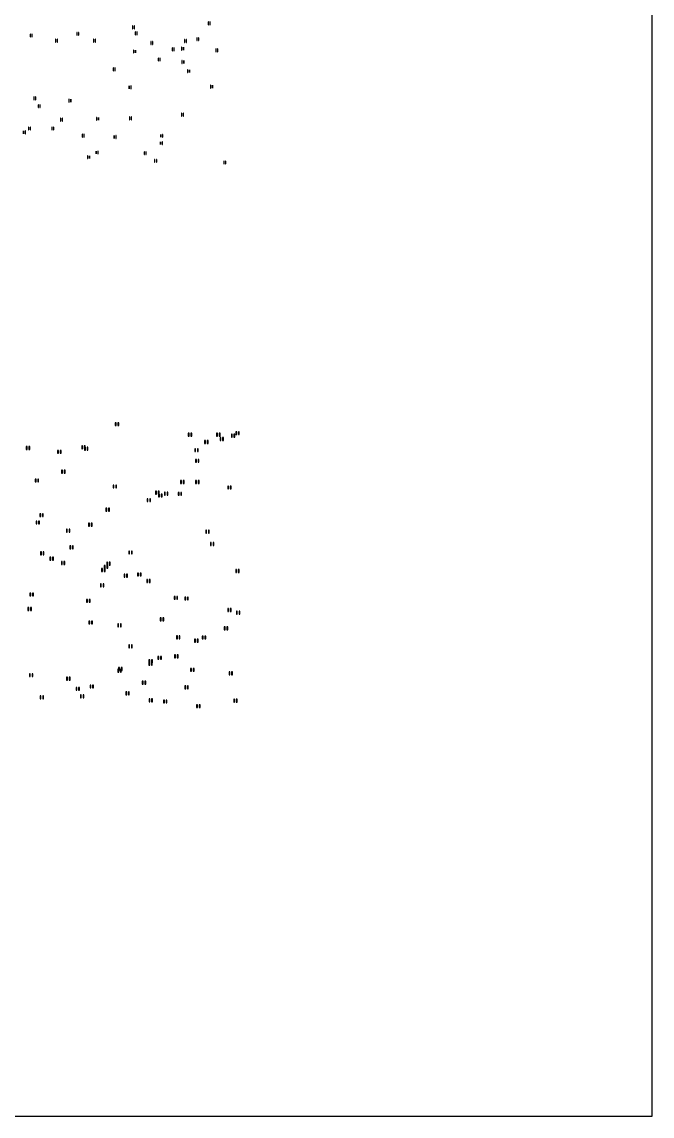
# Model space of a CAD drawing. Extents: x -38.1 to 38.1, y -38.1 to 38.1.
# Drawn here: x 16.19 to 38.1, y -38.1 to -0.05 of the extents above; entities that cross this region are included whole.
import ezdxf

# ---------------------------------------------------------------- set-up
doc = ezdxf.new("R2010")
doc.units = 0
doc.layers.add('Cut', color=7, linetype='CONTINUOUS')

msp = doc.modelspace()

# ---------------------------------------------------------------- linework, layer by layer
at = {"layer": 'Cut'}
for p, q in [((38.1, -38.1), (38.1, 38.1)), ((20.0452, -0.19076), (20.0352, -0.19076)), ((20.0352, -0.19076), (20.0352, -0.29076)), ((20.0352, -0.29076), (20.0452, -0.29076)), ((20.0452, -0.29076), (20.0452, -0.19076)), ((20.1052, -0.19076), (20.0952, -0.19076)), ((20.0952, -0.19076), (20.0952, -0.29076)), ((20.0952, -0.29076), (20.1052, -0.29076)), ((20.1052, -0.29076), (20.1052, -0.19076)), ((22.6714, -0.05147), (22.6614, -0.05147)), ((22.6614, -0.05147), (22.6614, -0.15147)), ((22.6614, -0.15147), (22.6714, -0.15147)), ((22.6714, -0.15147), (22.6714, -0.05147)), ((22.7314, -0.05147), (22.7214, -0.05147)), ((22.7214, -0.05147), (22.7214, -0.15147)), ((22.7214, -0.15147), (22.7314, -0.15147)), ((22.7314, -0.15147), (22.7314, -0.05147)), ((16.4879, -0.47598), (16.4779, -0.47598)), ((16.4779, -0.47598), (16.4779, -0.57598)), ((16.4779, -0.57598), (16.4879, -0.57598)), ((16.4879, -0.57598), (16.4879, -0.47598)), ((16.5479, -0.47598), (16.5379, -0.47598)), ((16.5379, -0.47598), (16.5379, -0.57598)), ((16.5379, -0.57598), (16.5479, -0.57598)), ((16.5479, -0.57598), (16.5479, -0.47598)), ((17.3686, -0.65691), (17.3586, -0.65691)), ((17.3586, -0.65691), (17.3586, -0.75691)), ((17.3586, -0.75691), (17.3686, -0.75691)), ((17.3686, -0.75691), (17.3686, -0.65691)), ((17.4286, -0.65691), (17.4186, -0.65691)), ((17.4186, -0.65691), (17.4186, -0.75691)), ((17.4186, -0.75691), (17.4286, -0.75691)), ((17.4286, -0.75691), (17.4286, -0.65691)), ((18.1058, -0.41627), (18.0958, -0.41627)), ((18.0958, -0.41627), (18.0958, -0.51627)), ((18.0958, -0.51627), (18.1058, -0.51627)), ((18.1058, -0.51627), (18.1058, -0.41627)), ((18.1658, -0.41627), (18.1558, -0.41627)), ((18.1558, -0.41627), (18.1558, -0.51627)), ((18.1558, -0.51627), (18.1658, -0.51627)), ((18.1658, -0.51627), (18.1658, -0.41627)), ((18.6845, -0.65651), (18.6745, -0.65651)), ((18.6745, -0.65651), (18.6745, -0.75651)), ((18.6745, -0.75651), (18.6845, -0.75651)), ((18.6845, -0.75651), (18.6845, -0.65651)), ((18.7445, -0.65651), (18.7345, -0.65651)), ((18.7345, -0.65651), (18.7345, -0.75651)), ((18.7345, -0.75651), (18.7445, -0.75651)), ((18.7445, -0.75651), (18.7445, -0.65651)), ((20.133, -0.39862), (20.123, -0.39862)), ((20.123, -0.39862), (20.123, -0.49862)), ((20.123, -0.49862), (20.133, -0.49862)), ((20.133, -0.49862), (20.133, -0.39862)), ((20.193, -0.39862), (20.183, -0.39862)), ((20.183, -0.39862), (20.183, -0.49862)), ((20.183, -0.49862), (20.193, -0.49862)), ((20.193, -0.49862), (20.193, -0.39862)), ((20.6801, -0.73841), (20.6701, -0.73841)), ((20.6701, -0.73841), (20.6701, -0.83841)), ((20.6801, -0.83841), (20.6801, -0.73841)), ((20.7401, -0.73841), (20.7301, -0.73841)), ((20.7301, -0.73841), (20.7301, -0.83841)), ((20.7401, -0.83841), (20.7401, -0.73841)), ((21.848, -0.66547), (21.838, -0.66547)), ((21.838, -0.66547), (21.838, -0.76547)), ((21.848, -0.76547), (21.848, -0.66547)), ((21.908, -0.66547), (21.898, -0.66547)), ((21.898, -0.66547), (21.898, -0.76547)), ((21.908, -0.76547), (21.908, -0.66547)), ((22.2772, -0.60079), (22.2672, -0.60079)), ((22.2672, -0.60079), (22.2672, -0.70079)), ((22.2672, -0.70079), (22.2772, -0.70079)), ((22.2772, -0.70079), (22.2772, -0.60079)), ((22.3372, -0.60079), (22.3272, -0.60079)), ((22.3272, -0.60079), (22.3272, -0.70079)), ((22.3272, -0.70079), (22.3372, -0.70079)), ((22.3372, -0.70079), (22.3372, -0.60079)), ((20.0817, -1.0323), (20.0717, -1.0323)), ((20.0717, -1.0323), (20.0717, -1.1323)), ((20.0717, -1.1323), (20.0817, -1.1323)), ((20.0817, -1.1323), (20.0817, -1.0323)), ((20.1417, -1.0323), (20.1317, -1.0323)), ((20.1317, -1.0323), (20.1317, -1.1323)), ((20.1317, -1.1323), (20.1417, -1.1323)), ((20.1417, -1.1323), (20.1417, -1.0323)), ((20.6701, -0.83841), (20.6801, -0.83841)), ((20.7301, -0.83841), (20.7401, -0.83841)), ((21.4234, -0.9529), (21.4134, -0.9529)), ((21.4134, -0.9529), (21.4134, -1.0529)), ((21.4134, -1.0529), (21.4234, -1.0529)), ((21.4234, -1.0529), (21.4234, -0.9529)), ((21.4834, -0.9529), (21.4734, -0.9529)), ((21.4734, -0.9529), (21.4734, -1.0529)), ((21.4734, -1.0529), (21.4834, -1.0529)), ((21.4834, -1.0529), (21.4834, -0.9529)), ((21.7511, -0.9321), (21.7411, -0.9321)), ((21.7411, -0.9321), (21.7411, -1.0321)), ((21.7411, -1.0321), (21.7511, -1.0321)), ((21.7511, -1.0321), (21.7511, -0.9321)), ((21.8111, -0.9321), (21.8011, -0.9321)), ((21.8011, -0.9321), (21.8011, -1.0321)), ((21.8011, -1.0321), (21.8111, -1.0321)), ((21.8111, -1.0321), (21.8111, -0.9321)), ((21.838, -0.76547), (21.848, -0.76547)), ((21.898, -0.76547), (21.908, -0.76547)), ((22.9377, -0.9882), (22.9277, -0.9882)), ((22.9277, -0.9882), (22.9277, -1.0882)), ((22.9277, -1.0882), (22.9377, -1.0882)), ((22.9377, -1.0882), (22.9377, -0.9882)), ((22.9977, -0.9882), (22.9877, -0.9882)), ((22.9877, -0.9882), (22.9877, -1.0882)), ((22.9877, -1.0882), (22.9977, -1.0882)), ((22.9977, -1.0882), (22.9977, -0.9882)), ((20.938, -1.3077), (20.928, -1.3077)), ((20.928, -1.3077), (20.928, -1.4077)), ((20.928, -1.4077), (20.938, -1.4077)), ((20.938, -1.4077), (20.938, -1.3077)), ((20.998, -1.3077), (20.988, -1.3077)), ((20.988, -1.3077), (20.988, -1.4077)), ((20.988, -1.4077), (20.998, -1.4077)), ((20.998, -1.4077), (20.998, -1.3077)), ((21.7629, -1.3978), (21.7529, -1.3978)), ((21.7529, -1.3978), (21.7529, -1.4978)), ((21.7529, -1.4978), (21.7629, -1.4978)), ((21.7629, -1.4978), (21.7629, -1.3978)), ((21.8229, -1.3978), (21.8129, -1.3978)), ((21.8129, -1.3978), (21.8129, -1.4978)), ((21.8129, -1.4978), (21.8229, -1.4978)), ((21.8229, -1.4978), (21.8229, -1.3978)), ((19.3733, -1.6485), (19.3633, -1.6485)), ((19.3633, -1.6485), (19.3633, -1.7485)), ((19.3633, -1.7485), (19.3733, -1.7485)), ((19.3733, -1.7485), (19.3733, -1.6485)), ((19.4333, -1.6485), (19.4233, -1.6485)), ((19.4233, -1.6485), (19.4233, -1.7485)), ((19.4233, -1.7485), (19.4333, -1.7485)), ((19.4333, -1.7485), (19.4333, -1.6485)), ((21.9596, -1.7148), (21.9496, -1.7148)), ((21.9496, -1.7148), (21.9496, -1.8148)), ((21.9496, -1.8148), (21.9596, -1.8148)), ((21.9596, -1.8148), (21.9596, -1.7148)), ((22.0196, -1.7148), (22.0096, -1.7148)), ((22.0096, -1.7148), (22.0096, -1.8148)), ((22.0096, -1.8148), (22.0196, -1.8148)), ((22.0196, -1.8148), (22.0196, -1.7148)), ((19.9209, -2.2785), (19.9109, -2.2785)), ((19.9109, -2.2785), (19.9109, -2.3785)), ((19.9209, -2.3785), (19.9209, -2.2785)), ((19.9809, -2.2785), (19.9709, -2.2785)), ((19.9709, -2.2785), (19.9709, -2.3785)), ((19.9809, -2.3785), (19.9809, -2.2785)), ((22.7594, -2.2522), (22.7494, -2.2522)), ((22.7494, -2.2522), (22.7494, -2.3522)), ((22.7594, -2.3522), (22.7594, -2.2522)), ((22.8194, -2.2522), (22.8094, -2.2522)), ((22.8094, -2.2522), (22.8094, -2.3522)), ((22.8194, -2.3522), (22.8194, -2.2522)), ((16.6079, -2.6596), (16.5979, -2.6596)), ((16.5979, -2.6596), (16.5979, -2.7596)), ((16.6079, -2.7596), (16.6079, -2.6596)), ((16.6679, -2.6596), (16.6579, -2.6596)), ((16.6579, -2.6596), (16.6579, -2.7596)), ((16.6679, -2.7596), (16.6679, -2.6596)), ((19.9109, -2.3785), (19.9209, -2.3785)), ((19.9709, -2.3785), (19.9809, -2.3785)), ((22.7494, -2.3522), (22.7594, -2.3522)), ((22.8094, -2.3522), (22.8194, -2.3522)), ((16.5979, -2.7596), (16.6079, -2.7596)), ((16.6579, -2.7596), (16.6679, -2.7596)), ((16.7627, -2.9295), (16.7527, -2.9295)), ((16.7527, -2.9295), (16.7527, -3.0295)), ((16.7527, -3.0295), (16.7627, -3.0295)), ((16.7627, -3.0295), (16.7627, -2.9295)), ((16.8227, -2.9295), (16.8127, -2.9295)), ((16.8127, -2.9295), (16.8127, -3.0295)), ((16.8127, -3.0295), (16.8227, -3.0295)), ((16.8227, -3.0295), (16.8227, -2.9295)), ((17.834, -2.7398), (17.824, -2.7398)), ((17.824, -2.7398), (17.824, -2.8398)), ((17.824, -2.8398), (17.834, -2.8398)), ((17.834, -2.8398), (17.834, -2.7398)), ((17.894, -2.7398), (17.884, -2.7398)), ((17.884, -2.7398), (17.884, -2.8398)), ((17.884, -2.8398), (17.894, -2.8398)), ((17.894, -2.8398), (17.894, -2.7398)), ((17.5371, -3.4), (17.5271, -3.4)), ((17.5271, -3.4), (17.5271, -3.5)), ((17.5371, -3.5), (17.5371, -3.4)), ((17.5971, -3.4), (17.5871, -3.4)), ((17.5871, -3.4), (17.5871, -3.5)), ((17.5971, -3.5), (17.5971, -3.4)), ((18.7949, -3.3728), (18.7849, -3.3728)), ((18.7849, -3.3728), (18.7849, -3.4728)), ((18.7949, -3.4728), (18.7949, -3.3728)), ((18.8549, -3.3728), (18.8449, -3.3728)), ((18.8449, -3.3728), (18.8449, -3.4728)), ((18.8549, -3.4728), (18.8549, -3.3728)), ((19.9403, -3.3525), (19.9303, -3.3525)), ((19.9303, -3.3525), (19.9303, -3.4525)), ((19.9403, -3.4525), (19.9403, -3.3525)), ((20.0003, -3.3525), (19.9903, -3.3525)), ((19.9903, -3.3525), (19.9903, -3.4525)), ((20.0003, -3.4525), (20.0003, -3.3525)), ((21.7485, -3.2275), (21.7385, -3.2275)), ((21.7385, -3.2275), (21.7385, -3.3275)), ((21.7385, -3.3275), (21.7485, -3.3275)), ((21.7485, -3.3275), (21.7485, -3.2275)), ((21.8085, -3.2275), (21.7985, -3.2275)), ((21.7985, -3.2275), (21.7985, -3.3275)), ((21.7985, -3.3275), (21.8085, -3.3275)), ((21.8085, -3.3275), (21.8085, -3.2275)), ((16.4223, -3.706), (16.4123, -3.706)), ((16.4123, -3.706), (16.4123, -3.806)), ((16.4223, -3.806), (16.4223, -3.706)), ((16.4823, -3.706), (16.4723, -3.706)), ((16.4723, -3.706), (16.4723, -3.806)), ((16.4823, -3.806), (16.4823, -3.706)), ((17.2407, -3.7079), (17.2307, -3.7079)), ((17.2307, -3.7079), (17.2307, -3.8079)), ((17.2407, -3.8079), (17.2407, -3.7079)), ((17.3007, -3.7079), (17.2907, -3.7079)), ((17.2907, -3.7079), (17.2907, -3.8079)), ((17.3007, -3.8079), (17.3007, -3.7079)), ((17.5271, -3.5), (17.5371, -3.5)), ((17.5871, -3.5), (17.5971, -3.5)), ((18.7849, -3.4728), (18.7949, -3.4728)), ((18.8449, -3.4728), (18.8549, -3.4728)), ((19.9303, -3.4525), (19.9403, -3.4525)), ((19.9903, -3.4525), (20.0003, -3.4525)), ((16.2468, -3.842), (16.2368, -3.842)), ((16.2368, -3.842), (16.2368, -3.942)), ((16.2368, -3.942), (16.2468, -3.942)), ((16.2468, -3.942), (16.2468, -3.842)), ((16.3068, -3.842), (16.2968, -3.842)), ((16.2968, -3.842), (16.2968, -3.942)), ((16.2968, -3.942), (16.3068, -3.942)), ((16.3068, -3.942), (16.3068, -3.842)), ((16.4123, -3.806), (16.4223, -3.806)), ((16.4723, -3.806), (16.4823, -3.806)), ((17.2307, -3.8079), (17.2407, -3.8079)), ((17.2907, -3.8079), (17.3007, -3.8079)), ((18.2889, -3.9577), (18.2789, -3.9577)), ((18.2789, -3.9577), (18.2789, -4.0577)), ((18.2789, -4.0577), (18.2889, -4.0577)), ((18.2889, -4.0577), (18.2889, -3.9577)), ((18.3489, -3.9577), (18.3389, -3.9577)), ((18.3389, -3.9577), (18.3389, -4.0577)), ((18.3389, -4.0577), (18.3489, -4.0577)), ((18.3489, -4.0577), (18.3489, -3.9577)), ((19.4006, -4.0005), (19.3906, -4.0005)), ((19.3906, -4.0005), (19.3906, -4.1005)), ((19.3906, -4.1005), (19.4006, -4.1005)), ((19.4006, -4.1005), (19.4006, -4.0005)), ((19.4606, -4.0005), (19.4506, -4.0005)), ((19.4506, -4.0005), (19.4506, -4.1005)), ((19.4506, -4.1005), (19.4606, -4.1005)), ((19.4606, -4.1005), (19.4606, -4.0005)), ((21.0227, -3.9618), (21.0127, -3.9618)), ((21.0127, -3.9618), (21.0127, -4.0618)), ((21.0127, -4.0618), (21.0227, -4.0618)), ((21.0227, -4.0618), (21.0227, -3.9618)), ((21.0827, -3.9618), (21.0727, -3.9618)), ((21.0727, -3.9618), (21.0727, -4.0618)), ((21.0727, -4.0618), (21.0827, -4.0618)), ((21.0827, -4.0618), (21.0827, -3.9618)), ((18.7736, -4.5424), (18.7636, -4.5424)), ((18.7636, -4.5424), (18.7636, -4.6424)), ((18.7736, -4.6424), (18.7736, -4.5424)), ((18.8336, -4.5424), (18.8236, -4.5424)), ((18.8236, -4.5424), (18.8236, -4.6424)), ((18.8336, -4.6424), (18.8336, -4.5424)), ((20.4453, -4.564), (20.4353, -4.564)), ((20.4353, -4.564), (20.4353, -4.664)), ((20.4453, -4.664), (20.4453, -4.564)), ((20.5053, -4.564), (20.4953, -4.564)), ((20.4953, -4.564), (20.4953, -4.664)), ((20.5053, -4.664), (20.5053, -4.564)), ((21.0114, -4.2201), (21.0014, -4.2201)), ((21.0014, -4.2201), (21.0014, -4.3201)), ((21.0014, -4.3201), (21.0114, -4.3201)), ((21.0114, -4.3201), (21.0114, -4.2201)), ((21.0714, -4.2201), (21.0614, -4.2201)), ((21.0614, -4.2201), (21.0614, -4.3201)), ((21.0614, -4.3201), (21.0714, -4.3201)), ((21.0714, -4.3201), (21.0714, -4.2201)), ((18.4831, -4.7042), (18.4731, -4.7042)), ((18.4731, -4.7042), (18.4731, -4.8042)), ((18.4731, -4.8042), (18.4831, -4.8042)), ((18.4831, -4.8042), (18.4831, -4.7042)), ((18.5431, -4.7042), (18.533, -4.7042)), ((18.533, -4.7042), (18.533, -4.8042)), ((18.533, -4.8042), (18.5431, -4.8042)), ((18.5431, -4.8042), (18.5431, -4.7042)), ((18.7636, -4.6424), (18.7736, -4.6424)), ((18.8236, -4.6424), (18.8336, -4.6424)), ((20.4353, -4.664), (20.4453, -4.664)), ((20.4953, -4.664), (20.5053, -4.664)), ((20.8133, -4.8328), (20.8033, -4.8328)), ((20.8033, -4.8328), (20.8033, -4.9328)), ((20.8033, -4.9328), (20.8133, -4.9328)), ((20.8133, -4.9328), (20.8133, -4.8328)), ((20.8733, -4.8328), (20.8633, -4.8328)), ((20.8633, -4.8328), (20.8633, -4.9328)), ((20.8633, -4.9328), (20.8733, -4.9328)), ((20.8733, -4.9328), (20.8733, -4.8328)), ((23.2199, -4.8885), (23.2099, -4.8885)), ((23.2099, -4.8885), (23.2099, -4.9885)), ((23.2199, -4.9885), (23.2199, -4.8885)), ((23.2799, -4.8885), (23.2699, -4.8885)), ((23.2699, -4.8885), (23.2699, -4.9885)), ((23.2799, -4.9885), (23.2799, -4.8885)), ((23.2099, -4.9885), (23.2199, -4.9885)), ((23.2699, -4.9885), (23.2799, -4.9885)), ((19.4634, -13.9887), (19.4334, -13.9887)), ((19.4334, -13.9887), (19.4334, -14.0887)), ((19.4634, -14.0887), (19.4634, -13.9887)), ((19.5534, -13.9887), (19.5234, -13.9887)), ((19.5234, -13.9887), (19.5234, -14.0887)), ((19.5534, -14.0887), (19.5534, -13.9887)), ((19.4334, -14.0887), (19.4634, -14.0887)), ((19.5234, -14.0887), (19.5534, -14.0887)), ((22.0021, -14.3551), (21.9721, -14.3551)), ((21.9721, -14.3551), (21.9721, -14.4551)), ((21.9721, -14.4551), (22.0021, -14.4551)), ((22.0021, -14.4551), (22.0021, -14.3551)), ((22.0921, -14.3551), (22.0621, -14.3551)), ((22.0621, -14.3551), (22.0621, -14.4551)), ((22.0621, -14.4551), (22.0921, -14.4551)), ((22.0921, -14.4551), (22.0921, -14.3551)), ((22.989, -14.3571), (22.959, -14.3571)), ((22.959, -14.3571), (22.959, -14.4571)), ((22.959, -14.4571), (22.989, -14.4571)), ((22.989, -14.4571), (22.989, -14.3571)), ((23.079, -14.3571), (23.049, -14.3571)), ((23.049, -14.3571), (23.049, -14.4571)), ((23.049, -14.4571), (23.079, -14.4571)), ((23.079, -14.4571), (23.079, -14.3571)), ((23.5005, -14.3887), (23.4705, -14.3887)), ((23.4705, -14.3887), (23.4705, -14.4887)), ((23.5005, -14.4887), (23.5005, -14.3887)), ((23.5905, -14.3887), (23.5605, -14.3887)), ((23.5605, -14.3887), (23.5605, -14.4887)), ((23.5905, -14.4887), (23.5905, -14.3887)), ((23.6551, -14.3011), (23.6251, -14.3011)), ((23.6251, -14.3011), (23.6251, -14.4011)), ((23.6251, -14.4011), (23.6551, -14.4011)), ((23.6551, -14.4011), (23.6551, -14.3011)), ((23.7451, -14.3011), (23.7151, -14.3011)), ((23.7151, -14.3011), (23.7151, -14.4011)), ((23.7151, -14.4011), (23.7451, -14.4011)), ((23.7451, -14.4011), (23.7451, -14.3011)), ((16.3698, -14.8166), (16.3398, -14.8166)), ((16.3398, -14.8166), (16.3398, -14.9166)), ((16.3698, -14.9166), (16.3698, -14.8166)), ((16.4598, -14.8166), (16.4298, -14.8166)), ((16.4298, -14.8166), (16.4298, -14.9166)), ((16.4598, -14.9166), (16.4598, -14.8166)), ((18.2976, -14.7926), (18.2676, -14.7926)), ((18.2676, -14.7926), (18.2676, -14.8926)), ((18.2976, -14.8926), (18.2976, -14.7926)), ((18.3576, -14.7926), (18.3576, -14.8926)), ((18.3876, -14.7926), (18.3576, -14.7926)), ((18.3876, -14.8435), (18.3876, -14.7926)), ((22.5713, -14.6101), (22.5413, -14.6101)), ((22.5413, -14.6101), (22.5413, -14.7101)), ((22.5413, -14.7101), (22.5713, -14.7101)), ((22.5713, -14.7101), (22.5713, -14.6101)), ((22.6613, -14.6101), (22.6313, -14.6101)), ((22.6313, -14.6101), (22.6313, -14.7101)), ((22.6313, -14.7101), (22.6613, -14.7101)), ((22.6613, -14.7101), (22.6613, -14.6101)), ((23.1072, -14.5021), (23.0772, -14.5021)), ((23.0772, -14.5021), (23.0772, -14.6021)), ((23.0772, -14.6021), (23.1072, -14.6021)), ((23.1072, -14.6021), (23.1072, -14.5021)), ((23.1972, -14.5021), (23.1672, -14.5021)), ((23.1672, -14.5021), (23.1672, -14.6021)), ((23.1672, -14.6021), (23.1972, -14.6021)), ((23.1972, -14.6021), (23.1972, -14.5021)), ((23.4705, -14.4887), (23.5005, -14.4887)), ((23.5605, -14.4887), (23.5905, -14.4887)), ((16.3398, -14.9166), (16.3698, -14.9166)), ((16.4298, -14.9166), (16.4598, -14.9166)), ((17.4572, -14.9495), (17.4272, -14.9495)), ((17.4272, -14.9495), (17.4272, -15.0495)), ((17.4272, -15.0495), (17.4572, -15.0495)), ((17.4572, -15.0495), (17.4572, -14.9495)), ((17.5472, -14.9495), (17.5172, -14.9495)), ((17.5172, -14.9495), (17.5172, -15.0495)), ((17.5172, -15.0495), (17.5472, -15.0495)), ((17.5472, -15.0495), (17.5472, -14.9495)), ((18.2676, -14.8926), (18.2976, -14.8926)), ((18.3576, -14.8926), (18.3641, -14.8926)), ((18.3641, -14.8926), (18.3641, -14.9435)), ((18.3641, -14.9435), (18.3941, -14.9435)), ((18.3941, -14.8435), (18.3876, -14.8435)), ((18.3941, -14.9435), (18.3941, -14.8435)), ((18.4841, -14.8435), (18.4541, -14.8435)), ((18.4541, -14.8435), (18.4541, -14.9435)), ((18.4541, -14.9435), (18.4841, -14.9435)), ((18.4841, -14.9435), (18.4841, -14.8435)), ((22.2272, -14.8921), (22.1972, -14.8921)), ((22.1972, -14.8921), (22.1972, -14.9921)), ((22.1972, -14.9921), (22.2272, -14.9921)), ((22.2272, -14.9921), (22.2272, -14.8921)), ((22.3172, -14.8921), (22.2872, -14.8921)), ((22.2872, -14.8921), (22.2872, -14.9921)), ((22.2872, -14.9921), (22.3172, -14.9921)), ((22.3172, -14.9921), (22.3172, -14.8921)), ((22.253, -15.2631), (22.223, -15.2631)), ((22.223, -15.2631), (22.223, -15.3631)), ((22.223, -15.3631), (22.253, -15.3631)), ((22.253, -15.3631), (22.253, -15.2631)), ((22.343, -15.2631), (22.313, -15.2631)), ((22.313, -15.2631), (22.313, -15.3631)), ((22.313, -15.3631), (22.343, -15.3631)), ((22.343, -15.3631), (22.343, -15.2631)), ((16.6787, -15.9493), (16.6487, -15.9493)), ((16.6487, -15.9493), (16.6487, -16.0493)), ((16.6787, -16.0493), (16.6787, -15.9493)), ((16.7687, -15.9493), (16.7387, -15.9493)), ((16.7387, -15.9493), (16.7387, -16.0493)), ((16.7687, -16.0493), (16.7687, -15.9493)), ((17.5966, -15.6417), (17.5666, -15.6417)), ((17.5666, -15.6417), (17.5666, -15.7417)), ((17.5666, -15.7417), (17.5966, -15.7417)), ((17.5966, -15.7417), (17.5966, -15.6417)), ((17.6866, -15.6417), (17.6566, -15.6417)), ((17.6566, -15.6417), (17.6566, -15.7417)), ((17.6566, -15.7417), (17.6866, -15.7417)), ((17.6866, -15.7417), (17.6866, -15.6417)), ((16.6487, -16.0493), (16.6787, -16.0493)), ((16.7387, -16.0493), (16.7687, -16.0493)), ((19.388, -16.1583), (19.358, -16.1583)), ((19.358, -16.1583), (19.358, -16.2583)), ((19.358, -16.2583), (19.388, -16.2583)), ((19.388, -16.2583), (19.388, -16.1583)), ((19.478, -16.1583), (19.448, -16.1583)), ((19.448, -16.1583), (19.448, -16.2583)), ((19.448, -16.2583), (19.478, -16.2583)), ((19.478, -16.2583), (19.478, -16.1583)), ((21.7352, -15.998), (21.7052, -15.998)), ((21.7052, -15.998), (21.7052, -16.098)), ((21.7052, -16.098), (21.7352, -16.098)), ((21.7352, -16.098), (21.7352, -15.998)), ((21.8252, -15.998), (21.7952, -15.998)), ((21.7952, -15.998), (21.7952, -16.098)), ((21.7952, -16.098), (21.8252, -16.098)), ((21.8252, -16.098), (21.8252, -15.998)), ((22.2563, -16.0017), (22.2263, -16.0017)), ((22.2263, -16.0017), (22.2263, -16.1017)), ((22.2263, -16.1017), (22.2563, -16.1017)), ((22.2563, -16.1017), (22.2563, -16.0017)), ((22.3463, -16.0017), (22.3163, -16.0017)), ((22.3163, -16.0017), (22.3163, -16.1017)), ((22.3163, -16.1017), (22.3463, -16.1017)), ((22.3463, -16.1017), (22.3463, -16.0017)), ((23.3739, -16.1929), (23.3439, -16.1929)), ((23.3439, -16.1929), (23.3439, -16.2929)), ((23.3439, -16.2929), (23.3739, -16.2929)), ((23.3739, -16.2929), (23.3739, -16.1929)), ((23.4639, -16.1929), (23.4339, -16.1929)), ((23.4339, -16.1929), (23.4339, -16.2929)), ((23.4339, -16.2929), (23.4639, -16.2929)), ((23.4639, -16.2929), (23.4639, -16.1929)), ((20.5712, -16.6328), (20.5412, -16.6328)), ((20.5412, -16.6328), (20.5412, -16.7328)), ((20.5412, -16.7328), (20.5712, -16.7328)), ((20.5712, -16.7328), (20.5712, -16.6328)), ((20.6612, -16.6328), (20.6312, -16.6328)), ((20.6312, -16.6328), (20.6312, -16.7328)), ((20.6312, -16.7328), (20.6612, -16.7328)), ((20.6612, -16.7328), (20.6612, -16.6328)), ((20.8674, -16.3726), (20.8374, -16.3726)), ((20.8374, -16.3726), (20.8374, -16.4726)), ((20.8374, -16.4726), (20.8674, -16.4726)), ((20.8674, -16.4726), (20.8674, -16.3726)), ((20.9274, -16.3726), (20.9274, -16.4726)), ((20.9574, -16.3726), (20.9274, -16.3726)), ((20.9274, -16.4726), (20.9421, -16.4726)), ((20.9421, -16.4726), (20.9421, -16.5685)), ((20.9421, -16.5685), (20.9721, -16.5685)), ((20.9574, -16.4685), (20.9574, -16.3726)), ((20.9721, -16.4685), (20.9574, -16.4685)), ((20.9721, -16.5685), (20.9721, -16.4685)), ((21.0621, -16.4685), (21.0321, -16.4685)), ((21.0321, -16.4685), (21.0321, -16.5685)), ((21.0321, -16.5685), (21.0621, -16.5685)), ((21.0621, -16.5685), (21.0621, -16.4685)), ((21.1736, -16.4031), (21.1436, -16.4031)), ((21.1436, -16.4031), (21.1436, -16.5031)), ((21.1436, -16.5031), (21.1736, -16.5031)), ((21.1736, -16.5031), (21.1736, -16.4031)), ((21.2636, -16.4031), (21.2336, -16.4031)), ((21.2336, -16.4031), (21.2336, -16.5031)), ((21.2336, -16.5031), (21.2636, -16.5031)), ((21.2636, -16.5031), (21.2636, -16.4031)), ((21.652, -16.4127), (21.622, -16.4127)), ((21.622, -16.4127), (21.622, -16.5127)), ((21.622, -16.5127), (21.652, -16.5127)), ((21.652, -16.5127), (21.652, -16.4127)), ((21.742, -16.4127), (21.712, -16.4127)), ((21.712, -16.4127), (21.712, -16.5127)), ((21.712, -16.5127), (21.742, -16.5127)), ((21.742, -16.5127), (21.742, -16.4127)), ((19.1396, -16.9592), (19.1096, -16.9592)), ((19.1096, -16.9592), (19.1096, -17.0592)), ((19.1096, -17.0592), (19.1396, -17.0592)), ((19.1396, -17.0592), (19.1396, -16.9592)), ((19.2296, -16.9592), (19.1996, -16.9592)), ((19.1996, -16.9592), (19.1996, -17.0592)), ((19.1996, -17.0592), (19.2296, -17.0592)), ((19.2296, -17.0592), (19.2296, -16.9592)), ((16.7097, -17.4092), (16.6797, -17.4092)), ((16.6797, -17.4092), (16.6797, -17.5092)), ((16.7097, -17.5092), (16.7097, -17.4092)), ((16.7997, -17.4092), (16.7697, -17.4092)), ((16.7697, -17.4092), (16.7697, -17.5092)), ((16.7997, -17.5092), (16.7997, -17.4092)), ((16.8403, -17.153), (16.8103, -17.153)), ((16.8103, -17.153), (16.8103, -17.253)), ((16.8103, -17.253), (16.8403, -17.253)), ((16.8403, -17.253), (16.8403, -17.153)), ((16.9303, -17.153), (16.9003, -17.153)), ((16.9003, -17.153), (16.9003, -17.253)), ((16.9003, -17.253), (16.9303, -17.253)), ((16.9303, -17.253), (16.9303, -17.153)), ((18.5359, -17.4869), (18.5059, -17.4869)), ((18.5059, -17.4869), (18.5059, -17.5869)), ((18.5359, -17.5869), (18.5359, -17.4869)), ((18.6259, -17.4869), (18.5959, -17.4869)), ((18.5959, -17.4869), (18.5959, -17.5869)), ((18.6259, -17.5869), (18.6259, -17.4869)), ((16.6797, -17.5092), (16.7097, -17.5092)), ((16.7697, -17.5092), (16.7997, -17.5092)), ((17.7648, -17.6938), (17.7348, -17.6938)), ((17.7348, -17.6938), (17.7348, -17.7938)), ((17.7348, -17.7938), (17.7648, -17.7938)), ((17.7648, -17.7938), (17.7648, -17.6938)), ((17.8548, -17.6938), (17.8248, -17.6938)), ((17.8248, -17.6938), (17.8248, -17.7938)), ((17.8248, -17.7938), (17.8548, -17.7938)), ((17.8548, -17.7938), (17.8548, -17.6938)), ((18.5059, -17.5869), (18.5359, -17.5869)), ((18.5959, -17.5869), (18.6259, -17.5869)), ((22.6103, -17.7294), (22.5803, -17.7294)), ((22.5803, -17.7294), (22.5803, -17.8294)), ((22.5803, -17.8294), (22.6103, -17.8294)), ((22.6103, -17.8294), (22.6103, -17.7294)), ((22.7003, -17.7294), (22.6703, -17.7294)), ((22.6703, -17.7294), (22.6703, -17.8294)), ((22.6703, -17.8294), (22.7003, -17.8294)), ((22.7003, -17.8294), (22.7003, -17.7294)), ((22.7729, -18.153), (22.7429, -18.153)), ((22.7429, -18.153), (22.7429, -18.253)), ((22.7429, -18.253), (22.7729, -18.253)), ((22.7729, -18.253), (22.7729, -18.153)), ((22.8629, -18.153), (22.8329, -18.153)), ((22.8329, -18.153), (22.8329, -18.253)), ((22.8329, -18.253), (22.8629, -18.253)), ((22.8629, -18.253), (22.8629, -18.153)), ((16.865, -18.4812), (16.835, -18.4812)), ((16.835, -18.4812), (16.835, -18.5812)), ((16.835, -18.5812), (16.865, -18.5812)), ((16.865, -18.5812), (16.865, -18.4812)), ((16.955, -18.4812), (16.925, -18.4812)), ((16.925, -18.4812), (16.925, -18.5812)), ((16.925, -18.5812), (16.955, -18.5812)), ((16.955, -18.5812), (16.955, -18.4812)), ((17.8845, -18.2718), (17.8545, -18.2718)), ((17.8545, -18.2718), (17.8545, -18.3718)), ((17.8545, -18.3718), (17.8845, -18.3718)), ((17.8845, -18.3718), (17.8845, -18.2718)), ((17.9745, -18.2718), (17.9445, -18.2718)), ((17.9445, -18.2718), (17.9445, -18.3718)), ((17.9445, -18.3718), (17.9745, -18.3718)), ((17.9745, -18.3718), (17.9745, -18.2718)), ((19.9326, -18.4528), (19.9026, -18.4528)), ((19.9026, -18.4528), (19.9026, -18.5528)), ((19.9026, -18.5528), (19.9326, -18.5528)), ((19.9326, -18.5528), (19.9326, -18.4528)), ((20.0226, -18.4528), (19.9926, -18.4528)), ((19.9926, -18.4528), (19.9926, -18.5528)), ((19.9926, -18.5528), (20.0226, -18.5528)), ((20.0226, -18.5528), (20.0226, -18.4528)), ((17.1922, -18.6647), (17.1622, -18.6647)), ((17.1622, -18.6647), (17.1622, -18.7647)), ((17.1622, -18.7647), (17.1922, -18.7647)), ((17.1922, -18.7647), (17.1922, -18.6647)), ((17.2822, -18.6647), (17.2522, -18.6647)), ((17.2522, -18.6647), (17.2522, -18.7647)), ((17.2522, -18.7647), (17.2822, -18.7647)), ((17.2822, -18.7647), (17.2822, -18.6647)), ((17.5895, -18.8175), (17.5595, -18.8175)), ((17.5595, -18.8175), (17.5595, -18.9175)), ((17.5595, -18.9175), (17.5895, -18.9175)), ((17.5895, -18.9175), (17.5895, -18.8175)), ((17.6795, -18.8175), (17.6495, -18.8175)), ((17.6495, -18.8175), (17.6495, -18.9175)), ((17.6495, -18.9175), (17.6795, -18.9175)), ((17.6795, -18.9175), (17.6795, -18.8175)), ((19.08, -18.95), (19.05, -18.95)), ((19.05, -18.95), (19.05, -19.05)), ((19.08, -19.05), (19.08, -18.95)), ((19.1651, -18.8423), (19.1351, -18.8423)), ((19.1351, -18.8423), (19.1351, -18.9423)), ((19.1351, -18.9423), (19.1651, -18.9423)), ((19.17, -18.95), (19.14, -18.95)), ((19.14, -18.95), (19.14, -19.05)), ((19.1651, -18.9423), (19.1651, -18.8423)), ((19.17, -19.05), (19.17, -18.95)), ((19.2551, -18.8423), (19.2251, -18.8423)), ((19.2251, -18.8423), (19.2251, -18.9423)), ((19.2251, -18.9423), (19.2551, -18.9423)), ((19.2551, -18.9423), (19.2551, -18.8423)), ((18.9886, -19.0575), (18.9586, -19.0575)), ((18.9586, -19.0575), (18.9586, -19.1575)), ((18.9586, -19.1575), (18.9886, -19.1575)), ((18.9886, -19.1575), (18.9886, -19.0575)), ((19.0786, -19.0575), (19.0486, -19.0575)), ((19.0486, -19.0575), (19.0486, -19.1575)), ((19.0486, -19.1575), (19.0786, -19.1575)), ((19.05, -19.05), (19.08, -19.05)), ((19.0786, -19.1575), (19.0786, -19.0575)), ((19.14, -19.05), (19.17, -19.05)), ((19.7682, -19.2561), (19.7382, -19.2561)), ((19.7382, -19.2561), (19.7382, -19.3561)), ((19.7382, -19.3561), (19.7682, -19.3561)), ((19.7682, -19.3561), (19.7682, -19.2561)), ((19.8582, -19.2561), (19.8282, -19.2561)), ((19.8282, -19.2561), (19.8282, -19.3561)), ((19.8282, -19.3561), (19.8582, -19.3561)), ((19.8582, -19.3561), (19.8582, -19.2561)), ((20.2404, -19.2171), (20.2104, -19.2171)), ((20.2104, -19.2171), (20.2104, -19.3171)), ((20.2104, -19.3171), (20.2404, -19.3171)), ((20.2404, -19.3171), (20.2404, -19.2171)), ((20.3304, -19.2171), (20.3004, -19.2171)), ((20.3004, -19.2171), (20.3004, -19.3171)), ((20.3004, -19.3171), (20.3304, -19.3171)), ((20.3304, -19.3171), (20.3304, -19.2171)), ((23.6517, -19.0962), (23.6217, -19.0962)), ((23.6217, -19.0962), (23.6217, -19.1962)), ((23.6217, -19.1962), (23.6517, -19.1962)), ((23.6517, -19.1962), (23.6517, -19.0962)), ((23.7417, -19.0962), (23.7117, -19.0962)), ((23.7117, -19.0962), (23.7117, -19.1962)), ((23.7117, -19.1962), (23.7417, -19.1962)), ((23.7417, -19.1962), (23.7417, -19.0962)), ((18.9479, -19.5914), (18.9179, -19.5914)), ((18.9179, -19.5914), (18.9179, -19.6914)), ((18.9179, -19.6914), (18.9479, -19.6914)), ((18.9479, -19.6914), (18.9479, -19.5914)), ((19.0379, -19.5914), (19.0079, -19.5914)), ((19.0079, -19.5914), (19.0079, -19.6914)), ((19.0079, -19.6914), (19.0379, -19.6914)), ((19.0379, -19.6914), (19.0379, -19.5914)), ((20.5575, -19.4408), (20.5275, -19.4408)), ((20.5275, -19.4408), (20.5275, -19.5408)), ((20.5275, -19.5408), (20.5575, -19.5408)), ((20.5575, -19.5408), (20.5575, -19.4408)), ((20.6475, -19.4408), (20.6175, -19.4408)), ((20.6175, -19.4408), (20.6175, -19.5408)), ((20.6175, -19.5408), (20.6475, -19.5408)), ((20.6475, -19.5408), (20.6475, -19.4408)), ((16.4969, -19.9109), (16.4669, -19.9109)), ((16.4669, -19.9109), (16.4669, -20.0109)), ((16.4669, -20.0109), (16.4969, -20.0109)), ((16.4969, -20.0109), (16.4969, -19.9109)), ((16.5869, -19.9109), (16.5569, -19.9109)), ((16.5569, -19.9109), (16.5569, -20.0109)), ((16.5569, -20.0109), (16.5869, -20.0109)), ((16.5869, -20.0109), (16.5869, -19.9109)), ((18.4674, -20.1344), (18.4374, -20.1344)), ((18.4374, -20.1344), (18.4374, -20.2344)), ((18.4674, -20.2344), (18.4674, -20.1344)), ((18.5574, -20.1344), (18.5274, -20.1344)), ((18.5274, -20.1344), (18.5274, -20.2344)), ((18.5574, -20.2344), (18.5574, -20.1344)), ((21.5113, -20.0277), (21.4813, -20.0277)), ((21.4813, -20.0277), (21.4813, -20.1277)), ((21.4813, -20.1277), (21.5113, -20.1277)), ((21.5113, -20.1277), (21.5113, -20.0277)), ((21.6013, -20.0277), (21.5713, -20.0277)), ((21.5713, -20.0277), (21.5713, -20.1277)), ((21.5713, -20.1277), (21.6013, -20.1277)), ((21.6013, -20.1277), (21.6013, -20.0277)), ((21.8825, -20.0526), (21.8525, -20.0526)), ((21.8525, -20.0526), (21.8525, -20.1526)), ((21.8525, -20.1526), (21.8825, -20.1526)), ((21.8825, -20.1526), (21.8825, -20.0526)), ((21.9725, -20.0526), (21.9425, -20.0526)), ((21.9425, -20.0526), (21.9425, -20.1526)), ((21.9425, -20.1526), (21.9725, -20.1526)), ((21.9725, -20.1526), (21.9725, -20.0526)), ((16.4278, -20.4184), (16.3978, -20.4184)), ((16.3978, -20.4184), (16.3978, -20.5184)), ((16.3978, -20.5184), (16.4278, -20.5184)), ((16.4278, -20.5184), (16.4278, -20.4184)), ((16.5178, -20.4184), (16.4878, -20.4184)), ((16.4878, -20.4184), (16.4878, -20.5184)), ((16.4878, -20.5184), (16.5178, -20.5184)), ((16.5178, -20.5184), (16.5178, -20.4184)), ((18.4374, -20.2344), (18.4674, -20.2344)), ((18.5274, -20.2344), (18.5574, -20.2344)), ((23.3726, -20.4502), (23.3426, -20.4502)), ((23.3426, -20.4502), (23.3426, -20.5502)), ((23.3726, -20.5502), (23.3726, -20.4502)), ((23.4626, -20.4502), (23.4326, -20.4502)), ((23.4326, -20.4502), (23.4326, -20.5502)), ((23.4626, -20.5502), (23.4626, -20.4502)), ((23.6774, -20.5461), (23.6474, -20.5461)), ((23.6474, -20.5461), (23.6474, -20.6461)), ((23.6774, -20.6461), (23.6774, -20.5461)), ((23.7674, -20.5461), (23.7374, -20.5461)), ((23.7374, -20.5461), (23.7374, -20.6461)), ((23.7674, -20.6461), (23.7674, -20.5461)), ((18.5478, -20.8865), (18.5178, -20.8865)), ((18.5178, -20.8865), (18.5178, -20.9865)), ((18.5478, -20.9865), (18.5478, -20.8865)), ((18.6378, -20.8865), (18.6078, -20.8865)), ((18.6078, -20.8865), (18.6078, -20.9865)), ((18.6378, -20.9865), (18.6378, -20.8865)), ((21.0283, -20.779), (20.9983, -20.779)), ((20.9983, -20.779), (20.9983, -20.879)), ((20.9983, -20.879), (21.0283, -20.879)), ((21.0283, -20.879), (21.0283, -20.779)), ((21.1183, -20.779), (21.0883, -20.779)), ((21.0883, -20.779), (21.0883, -20.879)), ((21.0883, -20.879), (21.1183, -20.879)), ((21.1183, -20.879), (21.1183, -20.779)), ((23.3426, -20.5502), (23.3726, -20.5502)), ((23.4326, -20.5502), (23.4626, -20.5502)), ((23.6474, -20.6461), (23.6774, -20.6461)), ((23.7374, -20.6461), (23.7674, -20.6461)), ((18.5178, -20.9865), (18.5478, -20.9865)), ((18.6078, -20.9865), (18.6378, -20.9865)), ((19.5501, -20.9868), (19.5201, -20.9868)), ((19.5201, -20.9868), (19.5201, -21.0868)), ((19.5201, -21.0868), (19.5501, -21.0868)), ((19.5501, -21.0868), (19.5501, -20.9868)), ((19.6401, -20.9868), (19.6101, -20.9868)), ((19.6101, -20.9868), (19.6101, -21.0868)), ((19.6101, -21.0868), (19.6401, -21.0868)), ((19.6401, -21.0868), (19.6401, -20.9868)), ((23.2519, -21.0916), (23.2219, -21.0916)), ((23.2219, -21.0916), (23.2219, -21.1916)), ((23.2219, -21.1916), (23.2519, -21.1916)), ((23.2519, -21.1916), (23.2519, -21.0916)), ((23.3419, -21.0916), (23.3119, -21.0916)), ((23.3119, -21.0916), (23.3119, -21.1916)), ((23.3119, -21.1916), (23.3419, -21.1916)), ((23.3419, -21.1916), (23.3419, -21.0916)), ((21.5927, -21.399), (21.5627, -21.399)), ((21.5627, -21.399), (21.5627, -21.499)), ((21.5627, -21.499), (21.5927, -21.499)), ((21.5927, -21.499), (21.5927, -21.399)), ((21.6827, -21.399), (21.6527, -21.399)), ((21.6527, -21.399), (21.6527, -21.499)), ((21.6527, -21.499), (21.6827, -21.499)), ((21.6827, -21.499), (21.6827, -21.399)), ((22.2228, -21.5148), (22.1928, -21.5148)), ((22.1928, -21.5148), (22.1928, -21.6148)), ((22.1928, -21.6148), (22.2228, -21.6148)), ((22.2228, -21.6148), (22.2228, -21.5148)), ((22.3128, -21.5148), (22.2828, -21.5148)), ((22.2828, -21.5148), (22.2828, -21.6148)), ((22.2828, -21.6148), (22.3128, -21.6148)), ((22.3128, -21.6148), (22.3128, -21.5148)), ((22.4872, -21.4072), (22.4572, -21.4072)), ((22.4572, -21.4072), (22.4572, -21.5072)), ((22.4572, -21.5072), (22.4872, -21.5072)), ((22.4872, -21.5072), (22.4872, -21.4072)), ((22.5772, -21.4072), (22.5472, -21.4072)), ((22.5472, -21.4072), (22.5472, -21.5072)), ((22.5472, -21.5072), (22.5772, -21.5072)), ((22.5772, -21.5072), (22.5772, -21.4072)), ((19.9327, -21.7119), (19.9027, -21.7119)), ((19.9027, -21.7119), (19.9027, -21.8119)), ((19.9027, -21.8119), (19.9327, -21.8119)), ((19.9327, -21.8119), (19.9327, -21.7119)), ((20.0227, -21.7119), (19.9927, -21.7119)), ((19.9927, -21.7119), (19.9927, -21.8119)), ((19.9927, -21.8119), (20.0227, -21.8119)), ((20.0227, -21.8119), (20.0227, -21.7119)), ((21.5269, -22.0604), (21.4969, -22.0604)), ((21.4969, -22.0604), (21.4969, -22.1604)), ((21.5269, -22.1604), (21.5269, -22.0604)), ((21.6169, -22.0604), (21.5869, -22.0604)), ((21.5869, -22.0604), (21.5869, -22.1604)), ((21.6169, -22.1604), (21.6169, -22.0604)), ((20.6048, -22.3239), (20.601, -22.3239)), ((20.601, -22.3239), (20.601, -22.4239)), ((20.601, -22.4239), (20.631, -22.4239)), ((20.6348, -22.2381), (20.6048, -22.2381)), ((20.6048, -22.2381), (20.6048, -22.3239)), ((20.631, -22.4239), (20.631, -22.3381)), ((20.631, -22.3381), (20.6348, -22.3381)), ((20.6348, -22.3381), (20.6348, -22.2381)), ((20.6948, -22.3239), (20.691, -22.3239)), ((20.691, -22.3239), (20.691, -22.4239)), ((20.691, -22.4239), (20.721, -22.4239)), ((20.7248, -22.2381), (20.6948, -22.2381)), ((20.6948, -22.2381), (20.6948, -22.3239)), ((20.721, -22.4239), (20.721, -22.3381)), ((20.721, -22.3381), (20.7248, -22.3381)), ((20.7248, -22.3381), (20.7248, -22.2381)), ((20.9478, -22.1149), (20.9178, -22.1149)), ((20.9178, -22.1149), (20.9178, -22.2149)), ((20.9178, -22.2149), (20.9478, -22.2149)), ((20.9478, -22.2149), (20.9478, -22.1149)), ((21.0378, -22.1149), (21.0078, -22.1149)), ((21.0078, -22.1149), (21.0078, -22.2149)), ((21.0078, -22.2149), (21.0378, -22.2149)), ((21.0378, -22.2149), (21.0378, -22.1149)), ((21.4969, -22.1604), (21.5269, -22.1604)), ((21.5869, -22.1604), (21.6169, -22.1604)), ((16.4792, -22.7168), (16.4492, -22.7168)), ((16.4492, -22.7168), (16.4492, -22.8168)), ((16.4492, -22.8168), (16.4792, -22.8168)), ((16.4792, -22.8168), (16.4792, -22.7168)), ((16.5692, -22.7168), (16.5392, -22.7168)), ((16.5392, -22.7168), (16.5392, -22.8168)), ((16.5392, -22.8168), (16.5692, -22.8168)), ((16.5692, -22.8168), (16.5692, -22.7168)), ((19.5222, -22.5638), (19.5222, -22.6638)), ((19.5486, -22.5638), (19.5222, -22.5638)), ((19.5222, -22.6638), (19.5522, -22.6638)), ((19.5786, -22.5005), (19.5486, -22.5005)), ((19.5486, -22.5005), (19.5486, -22.5638)), ((19.5522, -22.6638), (19.5522, -22.6005)), ((19.5522, -22.6005), (19.5786, -22.6005)), ((19.5786, -22.6005), (19.5786, -22.5005)), ((19.6122, -22.5638), (19.6122, -22.6638)), ((19.6386, -22.5638), (19.6122, -22.5638)), ((19.6122, -22.6638), (19.6422, -22.6638)), ((19.6686, -22.5005), (19.6386, -22.5005)), ((19.6386, -22.5005), (19.6386, -22.5638)), ((19.6422, -22.6638), (19.6422, -22.6005)), ((19.6422, -22.6005), (19.6686, -22.6005)), ((19.6686, -22.6005), (19.6686, -22.5005)), ((22.0828, -22.5311), (22.0528, -22.5311)), ((22.0528, -22.5311), (22.0528, -22.6311)), ((22.0528, -22.6311), (22.0828, -22.6311)), ((22.0828, -22.6311), (22.0828, -22.5311)), ((22.1728, -22.5311), (22.1428, -22.5311)), ((22.1428, -22.5311), (22.1428, -22.6311)), ((22.1428, -22.6311), (22.1728, -22.6311)), ((22.1728, -22.6311), (22.1728, -22.5311)), ((23.4201, -22.6509), (23.3901, -22.6509)), ((23.3901, -22.6509), (23.3901, -22.7509)), ((23.3901, -22.7509), (23.4201, -22.7509)), ((23.4201, -22.7509), (23.4201, -22.6509)), ((23.5101, -22.6509), (23.4801, -22.6509)), ((23.4801, -22.6509), (23.4801, -22.7509)), ((23.4801, -22.7509), (23.5101, -22.7509)), ((23.5101, -22.7509), (23.5101, -22.6509)), ((17.7725, -22.838), (17.7425, -22.838)), ((17.7425, -22.838), (17.7425, -22.938)), ((17.7425, -22.938), (17.7725, -22.938)), ((17.7725, -22.938), (17.7725, -22.838)), ((17.8625, -22.838), (17.8325, -22.838)), ((17.8325, -22.838), (17.8325, -22.938)), ((17.8325, -22.938), (17.8625, -22.938)), ((17.8625, -22.938), (17.8625, -22.838)), ((18.0981, -23.1903), (18.0681, -23.1903)), ((18.0681, -23.1903), (18.0681, -23.2903)), ((18.0981, -23.2903), (18.0981, -23.1903)), ((18.1881, -23.1903), (18.1581, -23.1903)), ((18.1581, -23.1903), (18.1581, -23.2903)), ((18.1881, -23.2903), (18.1881, -23.1903)), ((18.5854, -23.1118), (18.5554, -23.1118)), ((18.5554, -23.1118), (18.5554, -23.2118)), ((18.5854, -23.2118), (18.5854, -23.1118)), ((18.6754, -23.1118), (18.6454, -23.1118)), ((18.6454, -23.1118), (18.6454, -23.2118)), ((18.6754, -23.2118), (18.6754, -23.1118)), ((20.4036, -22.9746), (20.3736, -22.9746)), ((20.3736, -22.9746), (20.3736, -23.0746)), ((20.3736, -23.0746), (20.4036, -23.0746)), ((20.4036, -23.0746), (20.4036, -22.9746)), ((20.4936, -22.9746), (20.4636, -22.9746)), ((20.4636, -22.9746), (20.4636, -23.0746)), ((20.4636, -23.0746), (20.4936, -23.0746)), ((20.4936, -23.0746), (20.4936, -22.9746)), ((21.8823, -23.1387), (21.8523, -23.1387)), ((21.8523, -23.1387), (21.8523, -23.2387)), ((21.8823, -23.2387), (21.8823, -23.1387)), ((21.9723, -23.1387), (21.9423, -23.1387)), ((21.9423, -23.1387), (21.9423, -23.2387)), ((21.9723, -23.2387), (21.9723, -23.1387)), ((16.8492, -23.4883), (16.8192, -23.4883)), ((16.8192, -23.4883), (16.8192, -23.5883)), ((16.8192, -23.5883), (16.8492, -23.5883)), ((16.8492, -23.5883), (16.8492, -23.4883)), ((16.9392, -23.4883), (16.9092, -23.4883)), ((16.9092, -23.4883), (16.9092, -23.5883)), ((16.9092, -23.5883), (16.9392, -23.5883)), ((16.9392, -23.5883), (16.9392, -23.4883)), ((18.0681, -23.2903), (18.0981, -23.2903)), ((18.1581, -23.2903), (18.1881, -23.2903)), ((18.2527, -23.4535), (18.2227, -23.4535)), ((18.2227, -23.4535), (18.2227, -23.5535)), ((18.2227, -23.5535), (18.2527, -23.5535)), ((18.2527, -23.5535), (18.2527, -23.4535)), ((18.3427, -23.4535), (18.3127, -23.4535)), ((18.3127, -23.4535), (18.3127, -23.5535)), ((18.3127, -23.5535), (18.3427, -23.5535)), ((18.3427, -23.5535), (18.3427, -23.4535)), ((18.5554, -23.2118), (18.5854, -23.2118)), ((18.6454, -23.2118), (18.6754, -23.2118)), ((19.8321, -23.3522), (19.8021, -23.3522)), ((19.8021, -23.3522), (19.8021, -23.4522)), ((19.8021, -23.4522), (19.8321, -23.4522)), ((19.8321, -23.4522), (19.8321, -23.3522)), ((19.9221, -23.3522), (19.8921, -23.3522)), ((19.8921, -23.3522), (19.8921, -23.4522)), ((19.8921, -23.4522), (19.9221, -23.4522)), ((19.9221, -23.4522), (19.9221, -23.3522)), ((21.8523, -23.2387), (21.8823, -23.2387)), ((21.9423, -23.2387), (21.9723, -23.2387)), ((20.6374, -23.5929), (20.6074, -23.5929)), ((20.6074, -23.5929), (20.6074, -23.6929)), ((20.6074, -23.6929), (20.6374, -23.6929)), ((20.6374, -23.6929), (20.6374, -23.5929)), ((20.7274, -23.5929), (20.6974, -23.5929)), ((20.6974, -23.5929), (20.6974, -23.6929)), ((20.6974, -23.6929), (20.7274, -23.6929)), ((20.7274, -23.6929), (20.7274, -23.5929)), ((21.1405, -23.6317), (21.1105, -23.6317)), ((21.1105, -23.6317), (21.1105, -23.7317)), ((21.1105, -23.7317), (21.1405, -23.7317)), ((21.1405, -23.7317), (21.1405, -23.6317)), ((21.2305, -23.6317), (21.2005, -23.6317)), ((21.2005, -23.6317), (21.2005, -23.7317)), ((21.2005, -23.7317), (21.2305, -23.7317)), ((21.2305, -23.7317), (21.2305, -23.6317)), ((22.2919, -23.796), (22.2619, -23.796)), ((22.2619, -23.796), (22.2619, -23.896)), ((22.2619, -23.896), (22.2919, -23.896)), ((22.2919, -23.896), (22.2919, -23.796)), ((22.3819, -23.796), (22.3519, -23.796)), ((22.3519, -23.796), (22.3519, -23.896)), ((22.3519, -23.896), (22.3819, -23.896)), ((22.3819, -23.896), (22.3819, -23.796)), ((23.5822, -23.6055), (23.5522, -23.6055)), ((23.5522, -23.6055), (23.5522, -23.7055)), ((23.5522, -23.7055), (23.5822, -23.7055)), ((23.5822, -23.7055), (23.5822, -23.6055)), ((23.6722, -23.6055), (23.6422, -23.6055)), ((23.6422, -23.6055), (23.6422, -23.7055)), ((23.6422, -23.7055), (23.6722, -23.7055)), ((23.6722, -23.7055), (23.6722, -23.6055)), ((-38.1, -38.1), (38.1, -38.1))]:
    msp.add_line(p, q, dxfattribs=at)

doc.saveas('drawing.dxf')
